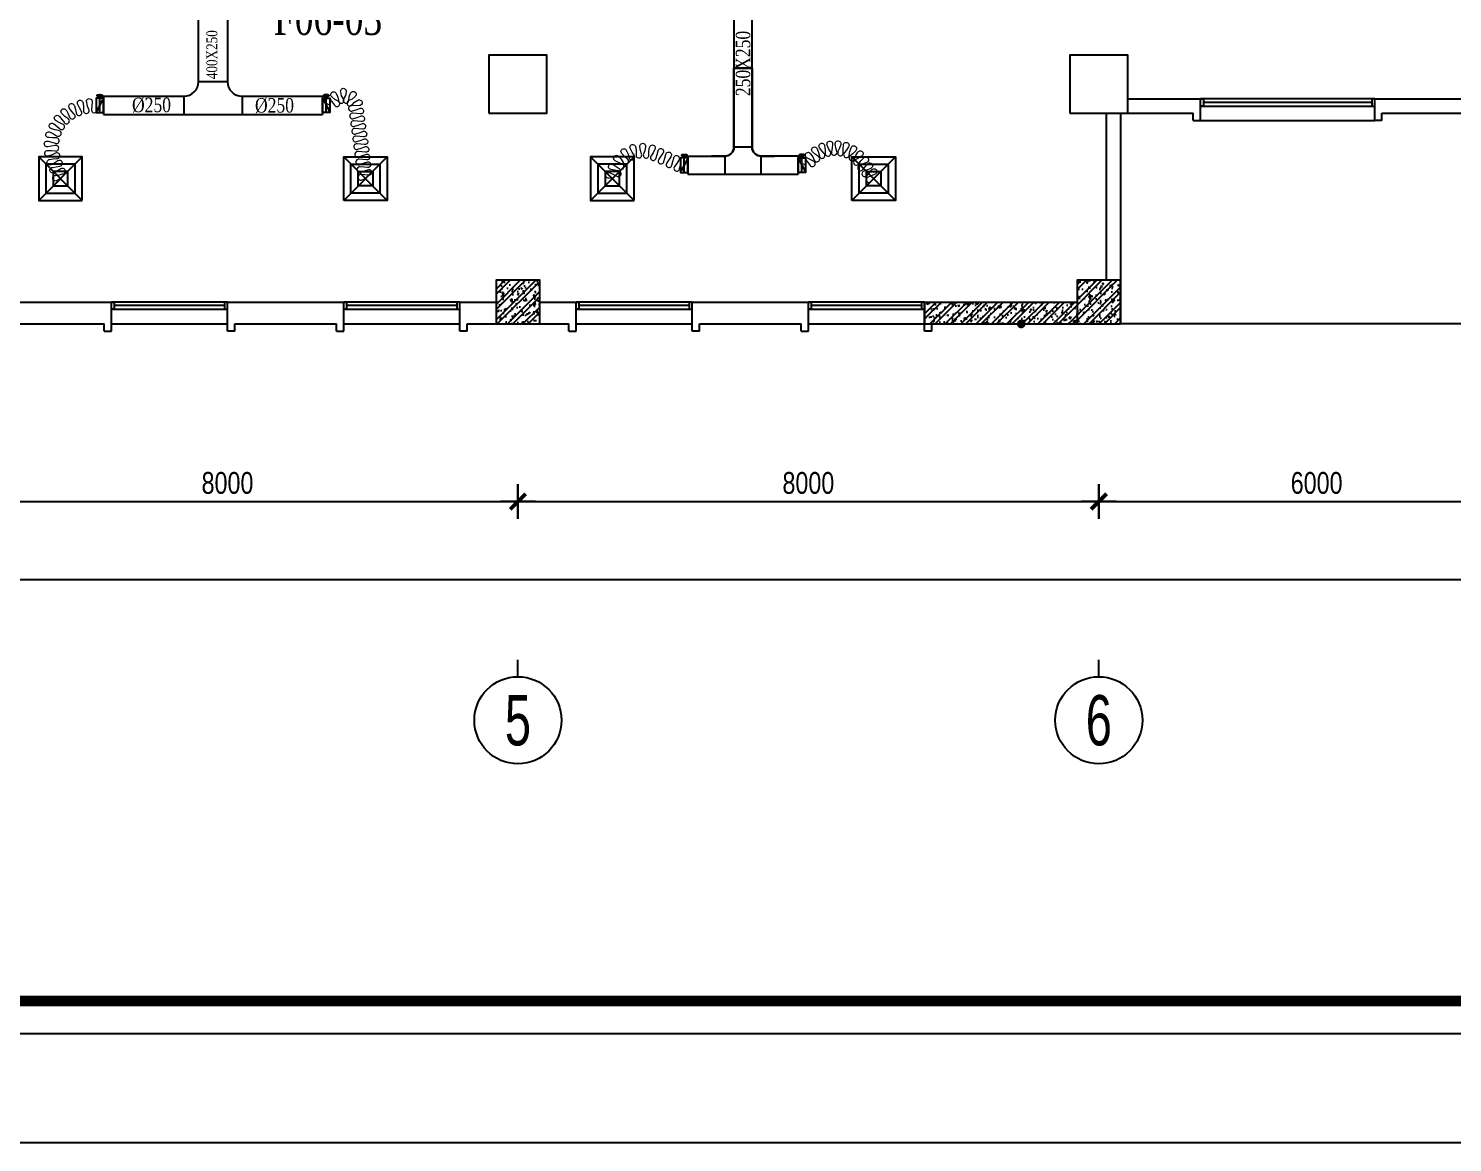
# Model space of a CAD drawing. Header units: metres. Extents: x 352651 to 1421851, y -87441 to -24441.
# Drawn here: x 837141 to 856754, y -87441 to -72090 of the extents above; entities that cross this region are included whole.
import ezdxf
from ezdxf.enums import TextEntityAlignment as Align

# ---------------------------------------------------------------- set-up
doc = ezdxf.new("R2010")
doc.units = ezdxf.units.M
doc.header["$LTSCALE"] = 300
doc.header["$MEASUREMENT"] = 0
doc.header["$PDMODE"] = 2
doc.linetypes.add('DASHED2', pattern=[0.375, 0.25, -0.125])
doc.layers.get('0').update_dxf_attribs({"linetype": 'CONTINUOUS'})
doc.layers.get('Defpoints').update_dxf_attribs({"linetype": 'CONTINUOUS'})
for name, color, linetype in [('0-TEXT', 7, 'CONTINUOUS'), ('0-THAY', 7, 'CONTINUOUS'), ('CUA', 8, 'CONTINUOUS'), ('CUAGIO', 2, 'CONTINUOUS'), ('DIM', 1, 'CONTINUOUS'), ('HATCH', 145, 'CONTINUOUS'), ('KT', 1, 'CONTINUOUS'), ('NOITHAT', 145, 'CONTINUOUS'), ('TEXT', 4, 'CONTINUOUS'), ('THAY', 9, 'CONTINUOUS'), ('TUONG', 7, 'CONTINUOUS'), ('vach', 6, 'CONTINUOUS')]:
    doc.layers.add(name, color=color, linetype=linetype)
doc.layers.add('noi mem', color=5, linetype='BATTING', lineweight=0)
doc.styles.add('CHUKICHTHUOC', font='vnshx.shx', dxfattribs={"width": 0.8, "height": 300, "bigfont": '@extfont2.shx'})
doc.styles.add('CHUTENTRUC', font='VnAvantH.TTF', dxfattribs={"width": 0.8})
doc.styles.add('PHU', font='vntimeh.shx', dxfattribs={"width": 0.8})
doc.styles.add('ROMANS', font='romans.shx', dxfattribs={"width": 0.75, "bigfont": 'romancvn.shx'})
doc.linetypes.add('BATTING', pattern='A,0.0001,-0.1,[134,ltypeshp.shx,S=0.1,R=0,X=-0.1,Y=0],-0.2,[134,ltypeshp.shx,S=0.1,R=180,X=0.1,Y=0],-0.1', length=0.4001)
doc.dimstyles.new('150', dxfattribs={"dimscale": 150, "dimtxt": 2, "dimasz": 0.1, "dimexe": 1, "dimexo": 0, "dimgap": 0.7, "dimtad": 1, "dimdec": 0, "dimzin": 0, "dimdsep": 46, "dimtxsty": 'CHUKICHTHUOC', "dimblk": 'ARR', "dimcen": 0, "dimdle": 1, "dimclrd": 3, "dimclre": 3, "dimclrt": 3, "dimadec": 0, "dimazin": 0, "dimtfac": 1, "dimtdec": 0, "dimtix": 1, "dimtmove": 2, "dimatfit": 3, "dimldrblk": 'ARR', "dimfxl": 1, "dimtolj": 1, "dimtzin": 0, "dimarcsym": 0})
pattern_1 = [(50, (72241.95, -347750.56), (215.178055, -18.82564), [22.5, -247.5]), (355, (72241.95, -347750.56), (-41.6254, 225.65764), [18, -198]), (100.4514, (72259.88, -347752.12), (173.552815, 206.83186), [19.122057, -210.342634]), (46.1842, (72241.95, -347690.56), (320.172315, -49.655704), [33.75, -371.25]), (96.6356, (72268.63, -347694.7), (280.39881, 292.23536), [28.68309, -315.5139]), (351.1842, (72241.95, -347690.56), (280.39858, 292.23558), [27, -297]), (21, (72271.95, -347705.56), (179.072116, -120.785667), [22.5, -247.5]), (326, (72271.95, -347705.56), (72.9946, 217.545014), [18, -198]), (71.4514, (72286.87, -347715.62), (252.06679, 96.75915), [19.122057, -210.342634]), (37.5, (72241.95, -347750.556), (3.6479566, 99.868156), [0, -195.6, 0, -201, 0, -198.75]), (7.5, (72241.95, -347750.56), (78.920861, 118.323514), [0, -114.6, 0, -191.1, 0, -75.75]), (327.5, (72175.05, -347750.556), (160.146731, -6.7664615), [0, -75, 0, -234, 0, -310.5]), (317.5, (72145.05, -347750.56), (174.95585, 30.031495), [0, -97.5, 0, -155.4, 0, -220.5])]
pattern_2 = [(45, (72241.95, -347750.56), (-106.066017, 106.066017), []), (45, (72312.66, -347750.56), (-106.066017, 106.066017), [])]

# ---------------------------------------------------------------- blocks, each defined once
blk = doc.blocks.new('ARR')
at = {"color": 1}
for p, q in [((0, -16), (0, 16)), ((-16, 0), (16, 0))]:
    blk.add_line(p, q, dxfattribs=at)
at = {"color": 3, "const_width": 3.6}
blk.add_lwpolyline([(-7.1, -7.1), (7.1, 7.1)], dxfattribs=at)
blk = doc.blocks.new('*D221')
at = {"layer": 'Defpoints', "color": 0, "transparency": 16777216}
for p in [(843882, -78609), (835882, -78749), (843882, -78749)]:
    blk.add_point(p, dxfattribs=at)
at = {"layer": 'DIM', "color": 3, "lineweight": -2, "transparency": 16777216}
for p, q in [((835882, -78749), (835882, -78459)), ((835897, -78609), (843867, -78609)), ((843882, -78749), (843882, -78459))]:
    blk.add_line(p, q, dxfattribs=at)
at = {"layer": 'DIM', "color": 3, "lineweight": -2, "transparency": 16777216, "xscale": 15, "yscale": 15, "zscale": 15, "rotation": 180}
blk.add_blockref('ARR', (835882, -78609), dxfattribs=at)
at = {"layer": 'DIM', "color": 3, "lineweight": -2, "transparency": 16777216, "xscale": 15, "yscale": 15, "zscale": 15}
blk.add_blockref('ARR', (843882, -78609), dxfattribs=at)
at = {"layer": 'DIM', "color": 3, "transparency": 16777216, "insert": (839882, -78354), "char_height": 300, "attachment_point": 5, "style": 'CHUKICHTHUOC'}
blk.add_mtext('\\A1;8000', dxfattribs=at)
blk = doc.blocks.new('*D222')
at = {"layer": 'Defpoints', "color": 0, "transparency": 16777216}
for p in [(851882, -78609), (843882, -78749), (851882, -78749)]:
    blk.add_point(p, dxfattribs=at)
at = {"layer": 'DIM', "color": 3, "lineweight": -2, "transparency": 16777216}
for p, q in [((843882, -78749), (843882, -78459)), ((843897, -78609), (851867, -78609)), ((851882, -78749), (851882, -78459))]:
    blk.add_line(p, q, dxfattribs=at)
at = {"layer": 'DIM', "color": 3, "lineweight": -2, "transparency": 16777216, "xscale": 15, "yscale": 15, "zscale": 15, "rotation": 180}
blk.add_blockref('ARR', (843882, -78609), dxfattribs=at)
at = {"layer": 'DIM', "color": 3, "lineweight": -2, "transparency": 16777216, "xscale": 15, "yscale": 15, "zscale": 15}
blk.add_blockref('ARR', (851882, -78609), dxfattribs=at)
at = {"layer": 'DIM', "color": 3, "transparency": 16777216, "insert": (847882, -78354), "char_height": 300, "attachment_point": 5, "style": 'CHUKICHTHUOC'}
blk.add_mtext('\\A1;8000', dxfattribs=at)
blk = doc.blocks.new('*D223')
at = {"layer": 'Defpoints', "color": 0, "transparency": 16777216}
for p in [(857882, -78609), (851882, -78749), (857882, -78749)]:
    blk.add_point(p, dxfattribs=at)
at = {"layer": 'DIM', "color": 3, "lineweight": -2, "transparency": 16777216}
for p, q in [((851882, -78749), (851882, -78459)), ((851897, -78609), (857867, -78609)), ((857882, -78749), (857882, -78459))]:
    blk.add_line(p, q, dxfattribs=at)
at = {"layer": 'DIM', "color": 3, "lineweight": -2, "transparency": 16777216, "xscale": 15, "yscale": 15, "zscale": 15, "rotation": 180}
blk.add_blockref('ARR', (851882, -78609), dxfattribs=at)
at = {"layer": 'DIM', "color": 3, "lineweight": -2, "transparency": 16777216, "xscale": 15, "yscale": 15, "zscale": 15}
blk.add_blockref('ARR', (857882, -78609), dxfattribs=at)
at = {"layer": 'DIM', "color": 3, "transparency": 16777216, "insert": (854882, -78354), "char_height": 300, "attachment_point": 5, "style": 'CHUKICHTHUOC'}
blk.add_mtext('\\A1;6000', dxfattribs=at)
blk = doc.blocks.new('*D224')
at = {"layer": 'Defpoints', "color": 0, "transparency": 16777216}
for p in [(813882, -78265), (857882, -78265), (857882, -79683)]:
    blk.add_point(p, dxfattribs=at)
at = {"layer": 'DIM', "color": 3, "lineweight": -2, "transparency": 16777216}
for p, q in [((813882, -78265), (813882, -79833)), ((857882, -78265), (857882, -79833)), ((813897, -79683), (857867, -79683))]:
    blk.add_line(p, q, dxfattribs=at)
at = {"layer": 'DIM', "color": 3, "lineweight": -2, "transparency": 16777216, "xscale": 15, "yscale": 15, "zscale": 15, "rotation": 180}
blk.add_blockref('ARR', (813882, -79683), dxfattribs=at)
at = {"layer": 'DIM', "color": 3, "lineweight": -2, "transparency": 16777216, "xscale": 15, "yscale": 15, "zscale": 15}
blk.add_blockref('ARR', (857882, -79683), dxfattribs=at)
at = {"layer": 'DIM', "color": 3, "transparency": 16777216, "insert": (835882, -79428), "char_height": 300, "attachment_point": 5, "style": 'CHUKICHTHUOC'}
blk.add_mtext('\\A1;44000', dxfattribs=at)
blk = doc.blocks.new('cot1')
at = {"layer": 'vach'}
blk.add_lwpolyline([(-400, -400), (400, -400), (400, 400), (-400, 400)], close=True, dxfattribs=at)
blk = doc.blocks.new('TENTRUC')
at = {"layer": '0-THAY'}
blk.add_line((0, -1.4), (0, -0.4), dxfattribs=at)
blk.add_circle((0, -4), 2.6, dxfattribs=at)
at = {"layer": '0-TEXT', "style": 'CHUTENTRUC', "width": 0.7}
blk.add_attdef('E5', text='', height=3, dxfattribs=at).set_placement((0, -4), align=Align.MIDDLE_CENTER)
blk = doc.blocks.new('SAD')
at = {"layer": 'CUAGIO', "color": 8}
for p, q in [((-300, -300), (300, 300)), ((300, -300), (-300, 300))]:
    blk.add_line(p, q, dxfattribs=at)
at = {"layer": 'CUAGIO'}
blk.add_lwpolyline([(300, -300), (300, 300), (-300, 300), (-300, -300)], close=True, dxfattribs=at)
at = {"layer": 'CUAGIO', "color": 8}
for points in [[(200, -200), (200, 200), (-200, 200), (-200, -200)], [(100, -100), (100, 100), (-100, 100), (-100, -100)]]:
    blk.add_lwpolyline(points, close=True, dxfattribs=at)
blk = doc.blocks.new('1-van gio D200')
at = {"layer": 'CUAGIO'}
h = blk.add_hatch(dxfattribs=at)
h.set_pattern_fill('ANSI31', color=256, scale=100, style=0)
edge = h.paths.add_edge_path()
edge.add_ellipse((486127, -58494), major_axis=(-38.1, 0), ratio=0.310482, start_angle=0, end_angle=360, ccw=False)
for p, q in [((486167, -58437), (486087, -58277)), ((486127, -58257), (486127, -58494))]:
    blk.add_line(p, q, dxfattribs=at)
at = {"layer": 'CUAGIO', "const_width": 3}
for points in [[(486127, -58457), (486177, -58457), (486177, -58257), (486077, -58257), (486077, -58457), (486127, -58457)], [(486167, -58437), (486087, -58277)], [(486127, -58257), (486127, -58494)]]:
    blk.add_lwpolyline(points, dxfattribs=at)
at = {"layer": 'CUAGIO'}
blk.add_lwpolyline([(486177, -58457), (486077, -58457), (486077, -58257), (486177, -58257)], close=True, dxfattribs=at)
at = {"layer": 'CUAGIO', "const_width": 5.35}
blk.add_lwpolyline([(486131, -58357, -1), (486123, -58357, -1)], format="xyb", close=True, dxfattribs=at)
at = {"layer": 'CUAGIO', "extrusion": (0, 0, -1)}
blk.add_ellipse((486127, -58494), major_axis=(-38.1, 0), ratio=0.310482, start_param=-1.570796, end_param=4.712389, dxfattribs=at)

msp = doc.modelspace()

# ---------------------------------------------------------------- hatches: boundary and pattern name
at = {"layer": 'HATCH'}
h = msp.add_hatch(dxfattribs=at)
h.set_pattern_fill('AR-CONC', color=256, scale=30, style=0)
h.set_pattern_definition(pattern_1)
h.paths.add_polyline_path([(851882.1, -75959.6), (851882.1, -75559.6), (851582.1, -75559.6), (851582.1, -75959.6)])
h.paths.add_polyline_path([(852182.1, -75959.6), (852182.1, -75559.6), (851882.1, -75559.6), (851882.1, -75959.6)])
h.paths.add_polyline_path([(851882.1, -75959.6), (851882.1, -76159.6), (852182.1, -76159.6), (852182.1, -75959.6)])
h.paths.add_polyline_path([(851882.1, -76159.6), (851882.1, -75959.6), (851582.1, -75959.6), (851582.1, -76159.6)])
h = msp.add_hatch(dxfattribs=at)
h.set_pattern_fill('AR-CONC', color=256, scale=30, style=0)
h.set_pattern_definition(pattern_1)
h.paths.add_polyline_path([(850784, -76159.6, -0.9423044), (850843.9, -76159.6), (851582.1, -76159.6), (851582.1, -75859.6), (849482.1, -75859.6), (849482.1, -75959.6), (849482.1, -76159.6), (849582.1, -76159.6)])
at = {"layer": 'NOITHAT', "linetype": 'Continuous'}
h = msp.add_hatch(dxfattribs=at)
h.set_pattern_fill('ANSI32,_O', color=256, scale=400)
h.set_pattern_definition([(45, (473984.75, -388850.56), (-106.066017, 106.066017), []), (45, (474055.46, -388850.56), (-106.066017, 106.066017), [])])
h.paths.add_polyline_path([(843882.1, -75959.6), (843882.1, -75559.6), (843582.1, -75559.6), (843582.1, -75959.6)])
h.paths.add_polyline_path([(844182.1, -75959.6), (844182.1, -75559.6), (843882.1, -75559.6), (843882.1, -75959.6)])
h.paths.add_polyline_path([(843882.1, -75959.6), (843882.1, -76159.6), (844182.1, -76159.6), (844182.1, -75959.6)])
h.paths.add_polyline_path([(843882.1, -76159.6), (843882.1, -75959.6), (843582.1, -75959.6), (843582.1, -76159.6)])
h = msp.add_hatch(dxfattribs=at)
h.set_pattern_fill('AR-CONC,_O', color=256, scale=30)
h.set_pattern_definition([(50, (473984.75, -388850.56), (215.178055, -18.82564), [22.5, -247.5]), (355, (473984.75, -388850.56), (-41.6254, 225.65764), [18, -198]), (100.4514, (474002.68, -388852.12), (173.552815, 206.83186), [19.12206, -210.34263]), (46.1842, (473984.75, -388790.56), (320.17231, -49.6557), [33.75, -371.25]), (96.6356, (474011.43, -388794.7), (280.39881, 292.23536), [28.68309, -315.5139]), (351.1842, (473984.75, -388790.56), (280.39858, 292.23558), [27, -297]), (21, (474014.75, -388805.56), (179.072116, -120.78567), [22.5, -247.5]), (326, (474014.75, -388805.56), (72.9946, 217.54501), [18, -198]), (71.4514, (474029.68, -388815.62), (252.06679, 96.75915), [19.12206, -210.34263]), (37.5, (473984.75, -388850.556), (3.647957, 99.868156), [0, -195.6, 0, -201, 0, -198.75]), (7.5, (473984.75, -388850.56), (78.920861, 118.323514), [0, -114.6, 0, -191.1, 0, -75.75]), (327.5, (473917.85, -388850.556), (160.146731, -6.766462), [0, -75, 0, -234, 0, -310.5]), (317.5, (473887.85, -388850.56), (174.95585, 30.031495), [0, -97.5, 0, -155.4, 0, -220.5])])
h.paths.add_polyline_path([(843882.1, -75959.6), (843882.1, -75559.6), (843582.1, -75559.6), (843582.1, -75959.6)])
h.paths.add_polyline_path([(844182.1, -75959.6), (844182.1, -75559.6), (843882.1, -75559.6), (843882.1, -75959.6)])
h.paths.add_polyline_path([(843882.1, -75959.6), (843882.1, -76159.6), (844182.1, -76159.6), (844182.1, -75959.6)])
h.paths.add_polyline_path([(843882.1, -76159.6), (843882.1, -75959.6), (843582.1, -75959.6), (843582.1, -76159.6)])
h = msp.add_hatch(dxfattribs=at)
h.set_pattern_fill('ANSI32,_O', color=256, scale=400)
h.set_pattern_definition(pattern_2)
h.paths.add_polyline_path([(851882.1, -75959.6), (851882.1, -75559.6), (851582.1, -75559.6), (851582.1, -75959.6)])
h.paths.add_polyline_path([(852182.1, -75959.6), (852182.1, -75559.6), (851882.1, -75559.6), (851882.1, -75959.6)])
h.paths.add_polyline_path([(851882.1, -75959.6), (851882.1, -76159.6), (852182.1, -76159.6), (852182.1, -75959.6)])
h.paths.add_polyline_path([(851882.1, -76159.6), (851882.1, -75959.6), (851582.1, -75959.6), (851582.1, -76159.6)])
h = msp.add_hatch(dxfattribs=at)
h.set_pattern_fill('ANSI32,_O', color=256, scale=400)
h.set_pattern_definition(pattern_2)
h.paths.add_polyline_path([(850784, -76159.6, -0.9423044), (850843.9, -76159.6), (851582.1, -76159.6), (851582.1, -75859.6), (849482.1, -75859.6), (849482.1, -75959.6), (849482.1, -76159.6), (849582.1, -76159.6)])

# ---------------------------------------------------------------- linework, layer by layer
for const_width in [150, 51.9]:
    msp.add_lwpolyline([(803100.9, -85490.5), (885300.9, -85490.5), (885300.9, -26390.5), (803100.9, -26390.5)], close=True, dxfattribs=dict(const_width=const_width))
at = {"layer": 'CUA', "linetype": 'Continuous'}
for p, q in [((855682.1, -73059.6), (853282.1, -73059.6)), ((855642.1, -73109.6), (853322.1, -73109.6)), ((853282.1, -73159.6), (855682.1, -73159.6)), ((839882.1, -75859.6), (838282.1, -75859.6)), ((843082.1, -75859.6), (841482.1, -75859.6)), ((846282.1, -75859.6), (844682.1, -75859.6)), ((849482.1, -75859.6), (847882.1, -75859.6)), ((838282.1, -75959.6), (839882.1, -75959.6)), ((839842.1, -75909.6), (838322.1, -75909.6)), ((841482.1, -75959.6), (843082.1, -75959.6)), ((843042.1, -75909.6), (841522.1, -75909.6)), ((844682.1, -75959.6), (846282.1, -75959.6)), ((846242.1, -75909.6), (844722.1, -75909.6)), ((847882.1, -75959.6), (849482.1, -75959.6)), ((849442.1, -75909.6), (847922.1, -75909.6))]:
    msp.add_line(p, q, dxfattribs=at)
for points in [[(853282.1, -73059.6), (853322.1, -73059.6), (853322.1, -73159.6), (853282.1, -73159.6)], [(855682.1, -73059.6), (855642.1, -73059.6), (855642.1, -73159.6), (855682.1, -73159.6)], [(838282.1, -75859.6), (838322.1, -75859.6), (838322.1, -75959.6), (838282.1, -75959.6)], [(839882.1, -75859.6), (839842.1, -75859.6), (839842.1, -75959.6), (839882.1, -75959.6)], [(841482.1, -75859.6), (841522.1, -75859.6), (841522.1, -75959.6), (841482.1, -75959.6)], [(843082.1, -75859.6), (843042.1, -75859.6), (843042.1, -75959.6), (843082.1, -75959.6)], [(844682.1, -75859.6), (844722.1, -75859.6), (844722.1, -75959.6), (844682.1, -75959.6)], [(846282.1, -75859.6), (846242.1, -75859.6), (846242.1, -75959.6), (846282.1, -75959.6)], [(847882.1, -75859.6), (847922.1, -75859.6), (847922.1, -75959.6), (847882.1, -75959.6)], [(849482.1, -75859.6), (849442.1, -75859.6), (849442.1, -75959.6), (849482.1, -75959.6)]]:
    msp.add_lwpolyline(points, close=True, dxfattribs=at)
at = {"layer": 'CUAGIO'}
for p, q in [((839882.1, -72824.2), (839482.1, -72824.2)), ((838172, -73024.2), (838172, -73274.2)), ((839282.1, -73024.2), (839282.1, -73274.2)), ((840082.3, -73024.2), (840082.3, -73274.2)), ((841192.3, -73024.2), (841192.3, -73274.2)), ((846857.5, -73723.4), (847107.5, -73723.4)), ((846222.5, -73848.4), (846222.5, -74098.4)), ((846732.5, -73848.4), (846732.5, -74098.4)), ((847232.5, -74098.4), (847232.5, -73848.4)), ((847742.5, -73848.4), (847742.5, -74098.4))]:
    msp.add_line(p, q, dxfattribs=at)
at = {"layer": 'CUAGIO', "ltscale": 1.5}
for p, q in [((838172, -73274.2), (841192.3, -73274.2)), ((846222.5, -74098.4), (847742.5, -74098.4))]:
    msp.add_line(p, q, dxfattribs=at)
at = {"layer": 'CUAGIO'}
msp.add_lwpolyline([(846857.5, -71528.4), (846857.5, -72638.4), (847107.5, -72638.4), (847107.5, -71528.4)], close=True, dxfattribs=at)
for points in [[(838172, -73024.2), (839282.1, -73024.2, 0.4142136), (839482.1, -72824.2), (839482.1, -71904.2), (839882.1, -71904.2), (839882.1, -72824.2, 0.4142136), (840082.1, -73024.2), (841192.3, -73024.2)], [(846222.5, -73848.4), (846732.5, -73848.4, 0.4142136), (846857.5, -73723.4), (846857.5, -72638.4), (847107.5, -72638.4), (847107.5, -73723.4, 0.4142136), (847232.5, -73848.4), (847417.5, -73848.4)], [(847742.5, -73848.4), (847232.5, -73848.4, -0.4142136), (847107.5, -73723.4), (847107.5, -72638.4), (846857.5, -72638.4), (846857.5, -73723.4, -0.4142136), (846732.5, -73848.4), (846547.5, -73848.4)]]:
    msp.add_lwpolyline(points, format="xyb", dxfattribs=at)
at = {"layer": 'Defpoints', "linetype": 'DASHED2'}
msp.add_lwpolyline([(798150.9, -87440.5), (887250.9, -87440.5), (887250.9, -24440.5), (798150.9, -24440.5)], close=True, dxfattribs=at)
msp.add_lwpolyline([(798150.9, -87440.5), (887250.9, -87440.5), (887250.9, -24440.5), (798150.9, -24440.5)], close=True, dxfattribs=at)
at = {"layer": 'HATCH', "linetype": 'ByBlock'}
msp.add_lwpolyline([(802650.9, -85940.5), (885750.9, -85940.5), (885750.9, -25940.5), (802650.9, -25940.5)], close=True, dxfattribs=at)
at = {"layer": 'noi mem', "linetype": 'ByBlock', "ltscale": 1.5}
for points in [[(841292.3, -73149.2), (841247.1, -73125.2, -1.3333333), (841295.6, -73068), (841326.7, -73108.6), (841357.7, -73149.3, 1.3333333), (841406.3, -73092.1), (841361.2, -73068.1), (841320.3, -73033.9, -1.3333333), (841379.3, -72987.5), (841402.9, -73035.3), (841408.7, -73084, 1.3333333), (841479.3, -73058.8), (841452.8, -73017.4), (841440.8, -72965.5, -1.3333333), (841515.8, -72964), (841505.8, -73016.3), (841481, -73058.7, 1.3333333), (841552.6, -73081.1), (841556.4, -73032.2), (841578.1, -72983.5, -1.3333333), (841638.8, -73027.5), (841599.4, -73063.3), (841554, -73082.2, 1.3333333), (841597.7, -73143.2), (841630.2, -73106.4), (841676.8, -73080.6, -1.3333333), (841698.8, -73152.3), (841645.7, -73157.1), (841594.7, -73153.1, 1.3333333), (841604.8, -73227.4), (841652.9, -73209.9), (841701, -73192.3, -1.3333333), (841711.1, -73266.6), (841660.1, -73262.6), (841609.1, -73258.6, 1.3333333), (841619.2, -73332.9), (841667.3, -73315.4), (841715.3, -73297.9, -1.3333333), (841725.4, -73372.2), (841674.4, -73368.1), (841623.4, -73364.1, 1.3333333), (841633.5, -73438.4), (841681.6, -73420.9), (841729.7, -73403.4, -1.3333333), (841739.8, -73477.7), (841688.8, -73473.7), (841637.8, -73469.6, 1.3333333), (841647.9, -73543.9), (841696, -73526.4), (841744.1, -73508.9, -1.3333333), (841754.2, -73583.2), (841703.2, -73579.2), (841652.1, -73575.2, 1.3333333), (841662.3, -73649.5), (841710.3, -73631.9), (841758.4, -73614.4, -1.3333333), (841768.5, -73688.7), (841717.5, -73684.7), (841666.5, -73680.7, 1.3333333), (841676.6, -73755), (841724.7, -73737.5), (841772.8, -73720, -1.3333333), (841782.9, -73794.3), (841731.9, -73790.2), (841680.9, -73786.2, 1.3333333), (841691, -73860.5), (841739.1, -73843), (841787.1, -73825.5, -1.3333333), (841797.2, -73899.8), (841746.2, -73895.8), (841695.2, -73891.7, 1.3333333), (841705.3, -73966), (841753.4, -73948.5), (841801.5, -73931, -1.3333333), (841811.6, -74005.3), (841760.6, -74001.3), (841709.6, -73997.2, 1.3333333), (841719.7, -74071.6), (841767.8, -74054), (841815.9, -74036.5, -1.3333333), (841826, -74110.8), (841775, -74106.8), (841723.9, -74102.8, 1.3333333), (841734.1, -74177.1), (841782.1, -74159.6)], [(837582.1, -74159.6), (837538.1, -74184.6, -1.3333333), (837512.3, -74114.2), (837562.2, -74104.9), (837612, -74095.6, 1.3333333), (837586.3, -74025.2), (837542.2, -74050.2), (837498.1, -74075.3, -1.3333333), (837472.4, -74004.9), (837522.2, -73995.6), (837572.1, -73986.3, 1.3333333), (837546.3, -73915.9), (837502.2, -73940.9), (837457.5, -73965.6, -1.3333333), (837432.6, -73894.8), (837482.9, -73886), (837532.7, -73882, 1.3333333), (837514.2, -73809.4), (837468.6, -73829.7), (837419.6, -73845.4, -1.3333333), (837408.7, -73771.2), (837460.1, -73772.1), (837509.7, -73778.4, 1.3333333), (837506.4, -73703.5), (837457.6, -73714), (837406.4, -73719.3, -1.3333333), (837411, -73644.5), (837461.1, -73655.9), (837508.3, -73672.3, 1.3333333), (837520.6, -73598.3), (837470.6, -73598.5), (837419.4, -73593.2, -1.3333333), (837439.3, -73520.9), (837486, -73542.4), (837528.8, -73568.1, 1.3333333), (837556, -73498.2), (837507, -73488.2), (837458, -73472.5, -1.3333333), (837492.3, -73405.8), (837533.6, -73436.4), (837570.3, -73470.4, 1.3333333), (837611.2, -73407.5), (837565.3, -73387.7), (837520.6, -73362.3, -1.3333333), (837567.8, -73304), (837601.9, -73342.5), (837630.9, -73383.2, 1.3333333), (837683.8, -73330.1), (837643, -73301.3), (837604.4, -73267.3, -1.3333333), (837662.6, -73219.9), (837688.1, -73264.5), (837708.1, -73310.3, 1.3333333), (837770.8, -73269.2), (837736.8, -73232.7), (837706, -73191.4, -1.3333333), (837772.6, -73157), (837788.4, -73205.9), (837798.6, -73254.9, 1.3333333), (837868.4, -73227.5), (837842.6, -73184.7), (837820.9, -73138.1, -1.3333333), (837893.2, -73118), (837898.7, -73169.2), (837898.5, -73219.1, 1.3333333), (837972.5, -73206.7), (837956, -73159.5), (837943.1, -73110.4, -1.3333333), (838017.8, -73103.6), (838014, -73154.3), (838009.9, -73204.8, 1.3333333), (838084.6, -73198.3), (838072, -73149.2)], [(845182.1, -74159.6), (845131.9, -74153.8, -1.3333333), (845151.8, -74081.5), (845197.9, -74102.3), (845243.7, -74123.3, 1.3333333), (845264.2, -74051.2), (845214.1, -74045.1), (845163.9, -74032.8, -1.3333333), (845192.5, -73963.5), (845236.8, -73990.2), (845274.7, -74022, 1.3333333), (845313.3, -73957.7), (845267.4, -73939.3), (845223, -73912.7, -1.3333333), (845270.8, -73854.9), (845305.2, -73893.5), (845332, -73935.1, 1.3333333), (845387.9, -73885.1), (845349.5, -73853.9), (845314.9, -73815.4, -1.3333333), (845377.6, -73774.3), (845399.1, -73821.3), (845412.4, -73869, 1.3333333), (845480.6, -73837.6), (845453.1, -73796.5), (845431.4, -73749.5, -1.3333333), (845503.5, -73728.7), (845510.1, -73780), (845508.8, -73829.5, 1.3333333), (845583.2, -73819.7), (845569, -73772.2), (845562.2, -73721, -1.3333333), (845637.1, -73722.4), (845628.4, -73773.3), (845612.5, -73820.2, 1.3333333), (845686.5, -73832.8), (845686.9, -73783.3), (845695.5, -73732.3, -1.3333333), (845766.8, -73755.7), (845743.4, -73801.8), (845715.8, -73844.2, 1.3333333), (845784.3, -73874.9), (845797.6, -73826.2), (845811.1, -73777.4, -1.3333333), (845879.5, -73808.4), (845851.7, -73850.7), (845824, -73893, 1.3333333), (845892.3, -73924), (845905.9, -73875.2), (845919.4, -73826.5, -1.3333333), (845987.8, -73857.4), (845960, -73899.8), (845932.3, -73942.1, 1.3333333), (846000.6, -73973.1), (846014.2, -73924.3), (846027.7, -73875.6, -1.3333333), (846096, -73906.5), (846068.3, -73948.8), (846040.6, -73991.2, 1.3333333), (846108.9, -74022.1), (846122.5, -73973.4)], [(847842.5, -73973.4), (847796.2, -73950.8, -1.3333333), (847844.4, -73893.3), (847874.7, -73934.9), (847905.1, -73976.5, 1.3333333), (847953.3, -73919), (847907, -73896.4), (847861.6, -73870.7, -1.3333333), (847912.9, -73816), (847941.4, -73859.8), (847963.8, -73905.4, 1.3333333), (848021, -73856.8), (847979.7, -73827.3), (847941.1, -73792.1, -1.3333333), (848003.3, -73750.3), (848021.3, -73799.3), (848033.1, -73848.7, 1.3333333), (848099.6, -73814.2), (848065.9, -73776.1), (848036.1, -73733.3, -1.3333333), (848106.1, -73706.3), (848112.7, -73758.1), (848113.2, -73808.9, 1.3333333), (848185.7, -73790), (848161.3, -73745.5), (848141.8, -73697, -1.3333333), (848216.1, -73686.4), (848211, -73738.3), (848200.1, -73788, 1.3333333), (848275.1, -73785.7), (848261.2, -73736.8), (848253, -73685.3, -1.3333333), (848327.8, -73691.4), (848311.2, -73740.9), (848289.6, -73786.9, 1.3333333), (848363.2, -73801.4), (848360.5, -73750.6), (848364, -73698.5, -1.3333333), (848435.5, -73721.2), (848408.4, -73765.8), (848377, -73805.8, 1.3333333), (848445.5, -73836.3), (848454.2, -73786.2), (848469.2, -73736.2, -1.3333333), (848533.9, -73774.2), (848497.5, -73811.6), (848458, -73843.6, 1.3333333), (848518, -73888.6), (848537.7, -73841.7), (848563.5, -73796.3, -1.3333333), (848618, -73847.8), (848574.2, -73876.2), (848528.6, -73898.6, 1.3333333), (848577.1, -73955.8), (848606.7, -73914.5), (848640.1, -73875.2, -1.3333333), (848683.9, -73936.1), (848636, -73955.3), (848588.2, -73974.3, 1.3333333), (848631.8, -74035.3), (848665.3, -73996.1), (848698.7, -73957, -1.3333333), (848742.3, -74018), (848694.5, -74037), (848646.6, -74056, 1.3333333), (848690.2, -74117), (848723.7, -74077.8), (848757.2, -74038.7, -1.3333333), (848800.8, -74099.7), (848752.9, -74118.7), (848705, -74137.7, 1.3333333), (848748.7, -74198.7), (848782.1, -74159.6)]]:
    msp.add_lwpolyline(points, format="xyb", dxfattribs=at)
at = {"layer": 'THAY', "linetype": 'Continuous'}
for p, q in [((853282.1, -73359.6), (855682.1, -73359.6)), ((838282.1, -76159.6), (839882.1, -76159.6)), ((841482.1, -76159.6), (843082.1, -76159.6)), ((844682.1, -76159.6), (846282.1, -76159.6)), ((847882.1, -76159.6), (849482.1, -76159.6))]:
    msp.add_line(p, q, dxfattribs=at)
at = {"layer": 'THAY'}
msp.add_line((858182.1, -76159.6), (852182.1, -76159.6), dxfattribs=at)
at = {"layer": 'THAY', "linetype": 'ByBlock'}
msp.add_lwpolyline([(802650.9, -85940.5), (885750.9, -85940.5), (885750.9, -25940.5), (802650.9, -25940.5)], close=True, dxfattribs=at)
at = {"layer": 'THAY', "linetype": 'Continuous', "const_width": 60}
msp.add_lwpolyline([(850843.9, -76161.3, -1), (850783.9, -76161.3, -1)], format="xyb", close=True, dxfattribs=at)
at = {"layer": 'TUONG'}
for p, q in [((852282.1, -73059.6), (853282.1, -73059.6)), ((853282.1, -73359.6), (853282.1, -73059.6)), ((855682.1, -73059.6), (857582.1, -73059.6)), ((855682.1, -73359.6), (855682.1, -73059.6)), ((851982.1, -73259.6), (851982.1, -75559.6)), ((852182.1, -73259.6), (852182.1, -76159.6)), ((852182.1, -73259.6), (853182.1, -73259.6)), ((853182.1, -73359.6), (853182.1, -73259.6)), ((855782.1, -73259.6), (858182.1, -73259.6)), ((855782.1, -73359.6), (855782.1, -73259.6)), ((853182.1, -73359.6), (853282.1, -73359.6)), ((855782.1, -73359.6), (855682.1, -73359.6)), ((835582.1, -75859.6), (838282.1, -75859.6)), ((838282.1, -76259.6), (838282.1, -75859.6)), ((839882.1, -76259.6), (839882.1, -75859.6)), ((839882.1, -75859.6), (841482.1, -75859.6)), ((841482.1, -76259.6), (841482.1, -75859.6)), ((843082.1, -76259.6), (843082.1, -75859.6)), ((843082.1, -75859.6), (843582.1, -75859.6)), ((844182.1, -75859.6), (844682.1, -75859.6)), ((844682.1, -76259.6), (844682.1, -75859.6)), ((846282.1, -75859.6), (847882.1, -75859.6)), ((846282.1, -76259.6), (846282.1, -75859.6)), ((847882.1, -76259.6), (847882.1, -75859.6)), ((849482.1, -76259.6), (849482.1, -75859.6)), ((835582.1, -76159.6), (838182.1, -76159.6)), ((838182.1, -76259.6), (838182.1, -76159.6)), ((838182.1, -76259.6), (838282.1, -76259.6)), ((839982.1, -76259.6), (839882.1, -76259.6)), ((839982.1, -76159.6), (841382.1, -76159.6)), ((839982.1, -76259.6), (839982.1, -76159.6)), ((841382.1, -76259.6), (841382.1, -76159.6)), ((841382.1, -76259.6), (841482.1, -76259.6)), ((843182.1, -76259.6), (843082.1, -76259.6)), ((843182.1, -76159.6), (844582.1, -76159.6)), ((843182.1, -76259.6), (843182.1, -76159.6)), ((844582.1, -76259.6), (844582.1, -76159.6)), ((844582.1, -76259.6), (844682.1, -76259.6)), ((846382.1, -76259.6), (846282.1, -76259.6)), ((846382.1, -76159.6), (847782.1, -76159.6)), ((846382.1, -76259.6), (846382.1, -76159.6)), ((847782.1, -76259.6), (847782.1, -76159.6)), ((847782.1, -76259.6), (847882.1, -76259.6)), ((849582.1, -76259.6), (849482.1, -76259.6)), ((849582.1, -76259.6), (849582.1, -76159.6))]:
    msp.add_line(p, q, dxfattribs=at)
msp.add_lwpolyline([(798150.9, -87440.5), (887250.9, -87440.5), (887250.9, -24440.5), (798150.9, -24440.5)], close=True, dxfattribs=at)
at = {"layer": 'vach'}
for p, q in [((849482.1, -75859.6), (851582.1, -75859.6)), ((849482.1, -75859.6), (849482.1, -76159.6)), ((849482.1, -75859.6), (851582.1, -75859.6)), ((849482.1, -76159.6), (849582.1, -76159.6)), ((849582.1, -76159.6), (851582.1, -76159.6))]:
    msp.add_line(p, q, dxfattribs=at)
for points in [[(843582.1, -76159.6), (844182.1, -76159.6), (844182.1, -75559.6), (843582.1, -75559.6)], [(851582.1, -76159.6), (852182.1, -76159.6), (852182.1, -75559.6), (851582.1, -75559.6)]]:
    msp.add_lwpolyline(points, close=True, dxfattribs=at)

# ---------------------------------------------------------------- block references
at = {"layer": 'CUAGIO', "xscale": -1, "rotation": 180}
for p in [(351994.9, -131506.6), (360045.4, -132330.8)]:
    msp.add_blockref('1-van gio D200', p, dxfattribs=at)
at = {"layer": 'CUAGIO', "rotation": 180}
for p in [(1327369.3, -131506.6), (1333919.5, -132330.8)]:
    msp.add_blockref('1-van gio D200', p, dxfattribs=at)
at = {"layer": 'CUAGIO'}
for p in [(837582.1, -74159.6), (845182.1, -74159.6)]:
    msp.add_blockref('SAD', p, dxfattribs=at)
at = {"layer": 'CUAGIO', "xscale": -1}
for p in [(841782.1, -74159.6), (848782.1, -74159.6)]:
    msp.add_blockref('SAD', p, dxfattribs=at)
at = {"layer": 'TEXT', "xscale": 230.7692307693651, "yscale": 230.7692307692487, "zscale": 230.7692307692666}
for p, values in [((843882.1, -80699.4), {'E5': '5'}), ((851882.1, -80699.4), {'E5': '6'})]:
    msp.add_blockref('TENTRUC', p, dxfattribs=at).add_auto_attribs(values)
at = {"layer": 'vach'}
for p in [(843882.1, -72859.6), (851882.1, -72859.6)]:
    msp.add_blockref('cot1', p, dxfattribs=at)

# ---------------------------------------------------------------- texts
at = {"layer": 'CUAGIO', "color": 2, "rotation": 90, "style": 'PHU'}
for s, insert, char_height, width, attachment_point in [('400x250', (839744.3, -72789.1), 150, 1487.132, 7), ('250x250', (846882.2, -72122.8), 200, 788.836, 3)]:
    msp.add_mtext(s, dxfattribs=dict(at, insert=insert, char_height=char_height, width=width, attachment_point=attachment_point))
at = {"layer": 'CUAGIO', "color": 2, "char_height": 200, "width": 931.778, "style": 'PHU'}
for insert, attachment_point in [((839103.7, -73043.7), 3), ((840260.5, -73049.4), 1)]:
    msp.add_mtext('%%C250', dxfattribs=dict(at, insert=insert, attachment_point=attachment_point))
at = {"layer": 'KT', "ltscale": 1.5, "insert": (840520.3, -71723.4), "char_height": 456.096, "width": 2517.297, "attachment_point": 1, "style": 'ROMANS'}
msp.add_mtext('{\\fTimes New Roman|b0|i0|c0|p18;F06-03}', dxfattribs=at)

# ---------------------------------------------------------------- dimensions: what is measured, and where the dimension line sits
at = {"layer": 'DIM'}
for base, p1, p2, picture, middle in [((843882.1, -78609.2), (835882.1, -78748.6), (843882.1, -78748.6), '*D221', (839882.1, -78354.2)), ((851882.1, -78609.2), (843882.1, -78748.6), (851882.1, -78748.6), '*D222', (847882.1, -78354.2)), ((857882.1, -78609.2), (851882.1, -78748.6), (857882.1, -78748.6), '*D223', (854882.1, -78354.2)), ((857882.1, -79682.9), (813882.1, -78264.9), (857882.1, -78264.9), '*D224', (835882.1, -79427.9))]:
    dim = msp.add_linear_dim(base=base, p1=p1, p2=p2, dimstyle='150', dxfattribs=at)
    dim.commit()
    dim.dimension.update_dxf_attribs({"geometry": picture, "text_midpoint": middle})

doc.saveas('drawing.dxf')
